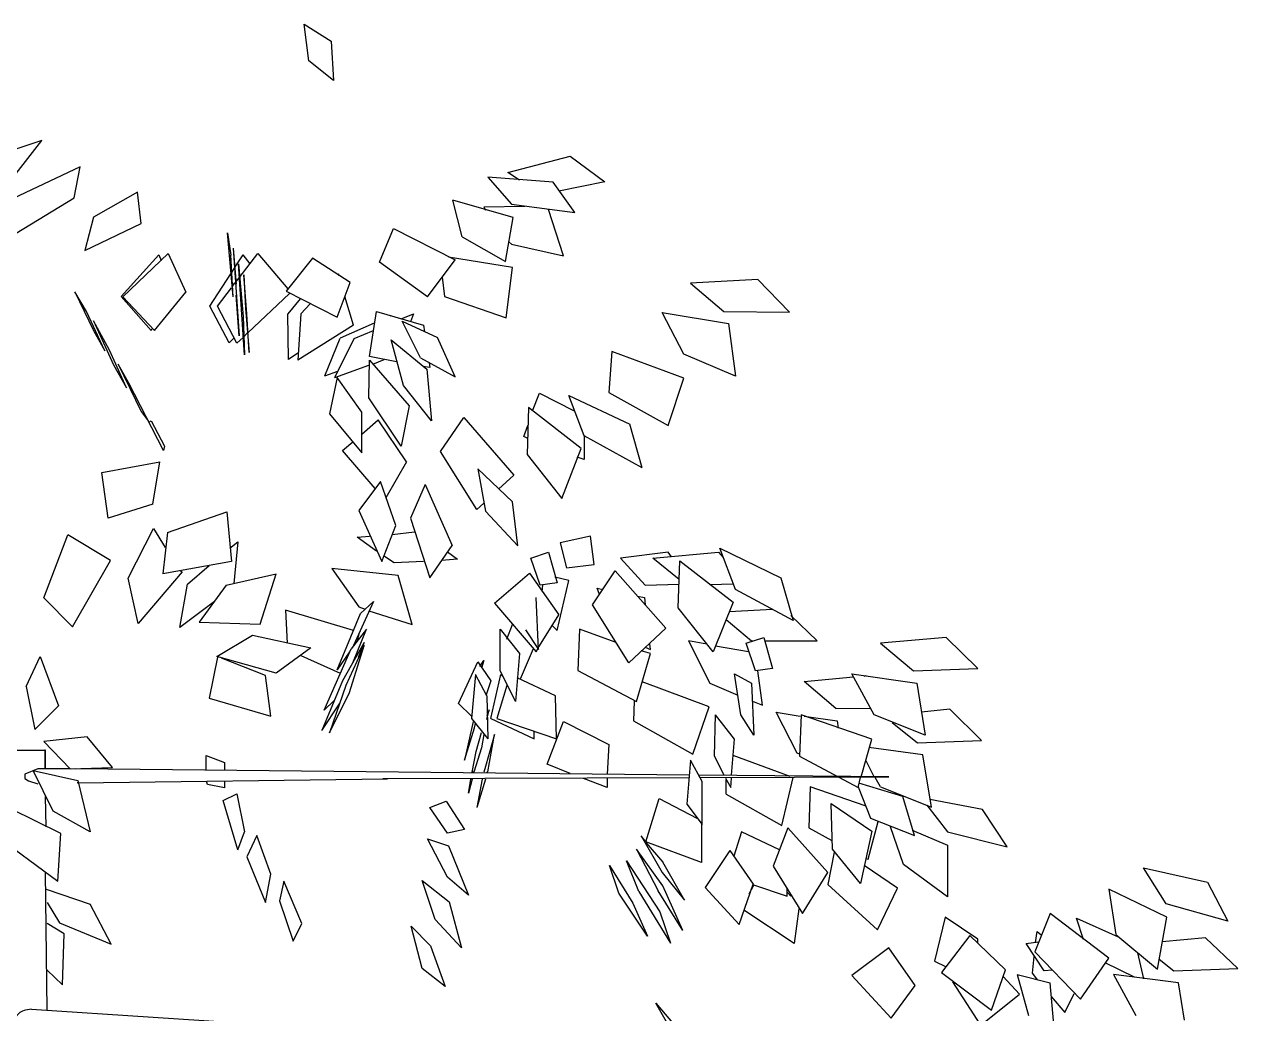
# Model space of a CAD drawing. Header units: inches. Extents: x -1482 to -895, y -39 to 122.
# Drawn here: x -1405.569 to -1404.345, y 71.71 to 72.708 of the extents above; entities that cross this region are included whole.
import ezdxf

# ---------------------------------------------------------------- set-up
doc = ezdxf.new("R2010")
doc.units = ezdxf.units.IN
doc.header["$MEASUREMENT"] = 0
doc.layers.add('A-Elevation 1', color=132, linetype='Continuous')

# ---------------------------------------------------------------- blocks, each defined once
blk = doc.blocks.new('ET3')
at = {"layer": 'A-Elevation 1', "color": 92}
for p, q in [((0.5047, 11.2555), (0.5588, 11.2219)), ((0.514, 11.1825), (0.5047, 11.2555)), ((0.5588, 11.2219), (0.5634, 11.1431)), ((0.5634, 11.1431), (0.514, 11.1825)), ((-0.0206, 11.0226), (-0.138, 10.9844)), ((-0.0762, 10.9508), (-0.0206, 11.0226)), ((0.9126, 10.9589), (1.0378, 10.9913)), ((1.0378, 10.9913), (1.1073, 10.9404)), ((0.0567, 10.9705), (-0.0778, 10.9067)), ((0.0443, 10.9079), (0.0567, 10.9705)), ((0.9358, 10.9438), (0.9126, 10.9589)), ((1.0038, 10.9392), (0.8725, 10.9496)), ((0.8725, 10.9496), (0.9204, 10.8952)), ((1.0471, 10.8789), (1.0038, 10.9392)), ((1.1073, 10.9404), (1.0146, 10.9218)), ((0.171, 10.9195), (0.0829, 10.8697)), ((0.1787, 10.8569), (0.171, 10.9195)), ((-0.0716, 10.8372), (0.0443, 10.9079)), ((0.8215, 10.8303), (0.8029, 10.9033)), ((0.9234, 10.8685), (0.8029, 10.9033)), ((0.9466, 10.8905), (0.8647, 10.8894)), ((0.8647, 10.8894), (0.8678, 10.8836)), ((0.9204, 10.8952), (1.0471, 10.8789)), ((0.0829, 10.8697), (0.0659, 10.8025)), ((0.908, 10.7804), (0.9234, 10.8685)), ((1.0239, 10.792), (0.9945, 10.8847)), ((0.0659, 10.8025), (0.1787, 10.8569)), ((0.3518, 10.8384), (0.3579, 10.7932)), ((0.3626, 10.7097), (0.3518, 10.8384)), ((0.6561, 10.7793), (0.684, 10.8465)), ((0.684, 10.8465), (0.8076, 10.7839)), ((0.8215, 10.8303), (0.908, 10.7804)), ((0.9142, 10.821), (0.9204, 10.8152)), ((0.9204, 10.8152), (1.0239, 10.792)), ((0.1385, 10.7109), (0.2143, 10.7943)), ((0.2328, 10.7967), (0.1416, 10.7097)), ((0.2143, 10.7943), (0.2189, 10.7828)), ((0.2328, 10.7967), (0.2683, 10.719)), ((0.3626, 10.7097), (0.3579, 10.7932)), ((0.3626, 10.8071), (0.3749, 10.6321)), ((0.3626, 10.8071), (0.3688, 10.7352)), ((0.3657, 10.7677), (0.3827, 10.7943)), ((0.3749, 10.748), (0.412, 10.7967)), ((0.3966, 10.7758), (0.3827, 10.7943)), ((0.412, 10.7967), (0.4723, 10.726)), ((0.9219, 10.7688), (0.7937, 10.7897)), ((0.3641, 10.7665), (0.3595, 10.7584)), ((0.3734, 10.7758), (0.3827, 10.6703)), ((0.3858, 10.5939), (0.3734, 10.7758)), ((0.5217, 10.7874), (0.4692, 10.7213)), ((0.5974, 10.7387), (0.5217, 10.7874)), ((0.7519, 10.7097), (0.6561, 10.7793)), ((0.7519, 10.7097), (0.8076, 10.7839)), ((0.9095, 10.668), (0.9219, 10.7688)), ((0.3162, 10.6912), (0.3579, 10.7561)), ((0.3672, 10.7387), (0.3749, 10.748)), ((0.3842, 10.7538), (0.3873, 10.6866)), ((0.3904, 10.6761), (0.3842, 10.7538)), ((0.5727, 10.7538), (0.5743, 10.7561)), ((0.5743, 10.7526), (0.5743, 10.7561)), ((0.7813, 10.7491), (0.7859, 10.7109)), ((1.4132, 10.7445), (1.2788, 10.7376)), ((1.4766, 10.6796), (1.4132, 10.7445)), ((0.0458, 10.7202), (0.0829, 10.6425)), ((0.069, 10.6808), (0.0458, 10.7202)), ((0.205, 10.6425), (0.2683, 10.719)), ((0.3317, 10.6912), (0.3595, 10.7283)), ((0.361, 10.7294), (0.3657, 10.7376)), ((0.3657, 10.7376), (0.3672, 10.7387)), ((0.4754, 10.7167), (0.3919, 10.6379)), ((0.4692, 10.7213), (0.5712, 10.6692)), ((0.5712, 10.6692), (0.5974, 10.7387)), ((1.2788, 10.7376), (1.3453, 10.6808)), ((0.1385, 10.7109), (0.1988, 10.6425)), ((0.1416, 10.7097), (0.205, 10.6425)), ((0.3549, 10.6182), (0.3162, 10.6912)), ((0.3703, 10.617), (0.3317, 10.6912)), ((0.3749, 10.6321), (0.3688, 10.7132)), ((0.497, 10.7063), (0.4723, 10.6761)), ((0.4985, 10.6761), (0.5171, 10.6958)), ((0.6036, 10.653), (0.5866, 10.7109)), ((0.7859, 10.7109), (0.9095, 10.668)), ((0.1061, 10.602), (0.069, 10.6808)), ((0.3827, 10.6703), (0.3858, 10.5939)), ((0.3873, 10.6866), (0.395, 10.5985)), ((0.395, 10.5985), (0.3904, 10.6761)), ((0.4738, 10.5846), (0.4723, 10.6761)), ((0.4985, 10.6761), (0.4924, 10.5834)), ((0.6361, 10.5904), (0.65, 10.6808)), ((0.65, 10.6808), (0.7442, 10.653)), ((0.6778, 10.6715), (0.6793, 10.6727)), ((0.6994, 10.6657), (0.7241, 10.6761)), ((0.7241, 10.6761), (0.7179, 10.6599)), ((1.2216, 10.6785), (1.3545, 10.6564)), ((1.2649, 10.595), (1.2216, 10.6785)), ((1.3453, 10.6808), (1.4766, 10.6796)), ((0.0829, 10.6622), (0.1231, 10.5742)), ((0.1154, 10.6031), (0.0829, 10.6622)), ((0.0829, 10.6425), (0.1061, 10.602)), ((0.1988, 10.6425), (0.2003, 10.646)), ((0.6036, 10.653), (0.4924, 10.5834)), ((0.6453, 10.6576), (0.5773, 10.6275)), ((0.6052, 10.6263), (0.6438, 10.6425)), ((0.738, 10.5881), (0.701, 10.6611)), ((0.701, 10.6611), (0.772, 10.6286)), ((0.7442, 10.653), (0.7458, 10.6402)), ((1.3545, 10.6564), (1.3684, 10.551)), ((0.3549, 10.6182), (0.3641, 10.6275)), ((0.3827, 10.6286), (0.3703, 10.617)), ((0.3842, 10.6298), (0.3827, 10.6286)), ((0.3904, 10.6367), (0.3842, 10.6298)), ((0.3919, 10.6379), (0.3904, 10.6367)), ((0.5464, 10.5521), (0.5773, 10.6275)), ((0.5665, 10.5487), (0.6052, 10.6263)), ((0.704, 10.5324), (0.6793, 10.624)), ((0.6793, 10.624), (0.7504, 10.5649)), ((0.8076, 10.5498), (0.772, 10.6286)), ((0.1494, 10.5278), (0.1154, 10.6031)), ((0.4924, 10.5973), (0.4738, 10.5846)), ((1.1212, 10.6008), (1.115, 10.5185)), ((1.2649, 10.5475), (1.1212, 10.6008)), ((1.3684, 10.551), (1.2649, 10.595)), ((0.1231, 10.5742), (0.1494, 10.5278)), ((0.1324, 10.5753), (0.1787, 10.4803)), ((0.154, 10.5371), (0.1324, 10.5753)), ((0.5665, 10.5487), (0.6345, 10.573)), ((0.6345, 10.5081), (0.6361, 10.5834)), ((0.6901, 10.58), (0.6361, 10.5904)), ((0.6361, 10.5834), (0.7149, 10.4919)), ((0.6422, 10.5753), (0.6654, 10.5846)), ((0.738, 10.5881), (0.8076, 10.5498)), ((0.7566, 10.5684), (0.7427, 10.5707)), ((0.755, 10.5776), (0.7566, 10.5684)), ((0.5464, 10.5521), (0.5727, 10.5614)), ((0.5712, 10.5487), (0.5557, 10.4757)), ((0.6206, 10.4791), (0.5712, 10.5487)), ((0.7504, 10.5649), (0.7597, 10.4618)), ((1.234, 10.4525), (1.2649, 10.5475)), ((0.2235, 10.4027), (0.154, 10.5371)), ((0.7597, 10.4618), (0.704, 10.5324)), ((0.6994, 10.4108), (0.6345, 10.5081)), ((0.9621, 10.4815), (0.976, 10.5174)), ((0.976, 10.5174), (1.0455, 10.4815)), ((1.0347, 10.5127), (1.1568, 10.4548)), ((1.0656, 10.4316), (1.0347, 10.5127)), ((1.115, 10.5185), (1.234, 10.4525)), ((0.1787, 10.4803), (0.1926, 10.4618)), ((0.5557, 10.4757), (0.6206, 10.398)), ((0.6206, 10.398), (0.6206, 10.4791)), ((0.7149, 10.4919), (0.6994, 10.4108)), ((0.9543, 10.4884), (0.9513, 10.3945)), ((1.0594, 10.4061), (0.9543, 10.4884)), ((0.1942, 10.4594), (0.1988, 10.4618)), ((0.1988, 10.4618), (0.2251, 10.4108)), ((0.6206, 10.4351), (0.6531, 10.4641)), ((0.7102, 10.3795), (0.6531, 10.4641)), ((0.7782, 10.4003), (0.8246, 10.4687)), ((0.8246, 10.4687), (0.925, 10.3528)), ((0.9451, 10.4305), (0.9528, 10.4525)), ((1.1815, 10.3679), (1.1568, 10.4548)), ((0.9513, 10.427), (0.9451, 10.4305)), ((1.1815, 10.3679), (1.0656, 10.4316)), ((1.0656, 10.4305), (1.0656, 10.3841)), ((0.2251, 10.4108), (0.2235, 10.4027)), ((0.582, 10.4027), (0.6021, 10.42)), ((0.6469, 10.3262), (0.582, 10.4027)), ((0.8508, 10.2845), (0.7782, 10.4003)), ((1.0208, 10.3065), (1.0594, 10.4061)), ((0.0999, 10.3586), (0.2158, 10.3795)), ((0.2019, 10.2949), (0.2158, 10.3795)), ((0.7102, 10.3795), (0.6685, 10.3076)), ((0.9513, 10.3945), (1.0208, 10.3065)), ((1.0656, 10.3841), (1.0517, 10.3888)), ((0.1123, 10.2671), (0.0999, 10.3586)), ((0.8524, 10.3656), (0.8678, 10.281)), ((0.9219, 10.2995), (0.8524, 10.3656)), ((0.925, 10.3528), (0.8941, 10.325)), ((0.6577, 10.3401), (0.6144, 10.2821)), ((0.6886, 10.252), (0.6577, 10.3401)), ((0.7473, 10.3343), (0.7179, 10.2671)), ((0.7473, 10.3343), (0.8014, 10.2126)), ((0.2019, 10.2949), (0.1123, 10.2671)), ((0.2312, 10.2381), (0.3502, 10.2798)), ((0.3502, 10.2798), (0.3595, 10.1802)), ((0.6144, 10.2821), (0.6608, 10.1802)), ((0.8647, 10.2972), (0.8508, 10.2845)), ((0.8678, 10.281), (0.9327, 10.2115)), ((0.9327, 10.2115), (0.9219, 10.2995)), ((0.7179, 10.2671), (0.7566, 10.1477)), ((-0.016, 10.1072), (0.0319, 10.2335)), ((0.1169, 10.1825), (0.0319, 10.2335)), ((0.1524, 10.1466), (0.2034, 10.2462)), ((0.2034, 10.2462), (0.2266, 10.208)), ((0.2312, 10.2381), (0.222, 10.1558)), ((0.6113, 10.2288), (0.6361, 10.2312)), ((0.65, 10.201), (0.6113, 10.2288)), ((0.6608, 10.1802), (0.6886, 10.252)), ((0.6809, 10.2346), (0.7257, 10.2393)), ((1.078, 10.2312), (1.0177, 10.2173)), ((1.0857, 10.1744), (1.078, 10.2312)), ((0.3564, 10.2068), (0.3719, 10.2196)), ((0.3719, 10.2196), (0.3641, 10.1361)), ((0.7566, 10.1477), (0.8014, 10.2126)), ((1.0177, 10.2173), (1.0301, 10.1674)), ((1.3375, 10.2068), (1.4596, 10.1477)), ((1.3684, 10.1245), (1.3375, 10.2068)), ((0.0412, 10.0492), (0.1169, 10.1825)), ((0.6855, 10.1779), (0.6639, 10.1918)), ((0.8122, 10.1848), (0.7798, 10.1825)), ((0.7921, 10.1999), (0.8122, 10.1848)), ((0.959, 10.1871), (0.9945, 10.1987)), ((0.9775, 10.1327), (0.959, 10.1871)), ((0.9945, 10.1987), (1.0115, 10.1373)), ((1.234, 10.1987), (1.1382, 10.1871)), ((1.1877, 10.1327), (1.1382, 10.1871)), ((1.2031, 10.1871), (1.3344, 10.1987)), ((1.2556, 10.1442), (1.2031, 10.1871)), ((1.2402, 10.1894), (1.234, 10.1987)), ((1.2541, 10.0875), (1.2572, 10.1813)), ((1.2572, 10.1813), (1.3638, 10.0991)), ((1.3344, 10.1987), (1.3437, 10.1883)), ((0.2606, 10.1593), (0.1725, 10.0562)), ((0.3595, 10.1802), (0.222, 10.1558)), ((0.2575, 10.1616), (0.2606, 10.1593)), ((0.2714, 10.135), (0.3147, 10.1721)), ((0.5604, 10.1663), (0.6144, 10.0898)), ((0.6932, 10.1524), (0.5604, 10.1663)), ((0.7442, 10.1802), (0.6855, 10.1779)), ((0.8864, 10.0967), (0.9559, 10.157)), ((0.9559, 10.157), (1.0146, 10.0736)), ((1.0301, 10.1674), (1.0857, 10.1744)), ((1.0826, 10.0933), (1.1274, 10.1616)), ((1.1274, 10.1616), (1.2294, 10.0469)), ((0.1725, 10.0562), (0.1524, 10.1466)), ((0.256, 10.0481), (0.2714, 10.135)), ((0.3487, 10.1327), (0.2946, 10.0585)), ((0.3487, 10.1327), (0.4491, 10.1558)), ((0.4167, 10.055), (0.4491, 10.1558)), ((0.721, 10.0539), (0.6932, 10.1524)), ((1.0115, 10.1373), (0.9775, 10.1327)), ((0.9822, 10.1327), (0.9806, 10.1199)), ((1.0347, 10.1419), (1.0069, 10.1489)), ((1.0115, 10.0423), (1.0347, 10.1419)), ((1.1877, 10.1327), (1.2556, 10.135)), ((1.3638, 10.135), (1.3174, 10.1338)), ((1.4596, 10.1477), (1.4843, 10.062)), ((0.9744, 10.004), (0.9698, 10.1083)), ((1.0919, 10.1269), (1.1027, 10.1245)), ((1.0965, 10.1141), (1.0919, 10.1269)), ((1.1722, 10.1106), (1.1861, 10.1083)), ((1.1861, 10.1083), (1.1877, 10.0933)), ((1.4843, 10.062), (1.3684, 10.1245)), ((-0.016, 10.1072), (0.0412, 10.0492)), ((0.3255, 10.1002), (0.256, 10.0481)), ((0.6438, 10.1002), (0.6036, 10.0121)), ((0.6144, 10.0898), (0.6268, 10.0851)), ((0.6175, 10.0759), (0.6438, 10.1002)), ((0.8864, 10.0967), (0.9698, 9.9994)), ((1.1552, 9.9774), (1.0826, 10.0933)), ((1.3236, 9.9994), (1.2541, 10.0875)), ((1.3638, 10.0991), (1.3236, 9.9994)), ((1.4426, 10.084), (1.3561, 10.0794)), ((0.4676, 10.0828), (0.4707, 10.0168)), ((0.6036, 10.0423), (0.4676, 10.0828)), ((0.5712, 9.9635), (0.6175, 10.0759)), ((0.6345, 10.0817), (0.721, 10.0539)), ((0.9729, 10.0063), (1.0146, 10.0736)), ((1.3499, 10.0643), (1.4009, 10.0214)), ((1.5322, 10.0214), (1.4797, 10.0724)), ((0.2946, 10.0585), (0.4167, 10.055)), ((0.6299, 10.0446), (0.599, 10.0052)), ((0.6021, 9.9774), (0.6299, 10.0446)), ((0.6144, 10.0353), (0.6113, 10.0214)), ((0.8972, 10.0446), (0.9358, 9.9959)), ((0.8972, 9.9623), (0.8972, 10.0446)), ((0.9111, 10.0249), (0.9219, 10.0539)), ((0.9482, 10.0434), (0.9744, 10.004)), ((1.0007, 10.0527), (1.0115, 10.0423)), ((1.0563, 10.0446), (1.0532, 9.9623)), ((1.1274, 10.0191), (1.0563, 10.0446)), ((1.2294, 10.0469), (1.1552, 9.9774)), ((0.3301, 9.9901), (0.4012, 10.033)), ((0.4012, 10.033), (0.5186, 10.0075)), ((0.6252, 10.0179), (0.582, 9.9415)), ((0.6252, 10.0121), (0.5882, 9.9322)), ((0.5959, 9.9183), (0.6252, 10.0121)), ((0.6252, 10.0179), (0.6129, 9.9878)), ((1.1985, 10.004), (1.1969, 10.0156)), ((1.2742, 10.0214), (1.3174, 9.9368)), ((1.3113, 10.0145), (1.2742, 10.0214)), ((1.3947, 9.9994), (1.3283, 10.011)), ((1.3901, 10.0168), (1.4256, 10.0284)), ((1.4086, 9.9612), (1.3901, 10.0168)), ((1.4009, 10.0214), (1.404, 10.0214)), ((1.4256, 10.0284), (1.4426, 9.9658)), ((1.4271, 10.0214), (1.5322, 10.0214)), ((1.7902, 10.0284), (1.6589, 10.0168)), ((1.6589, 10.0168), (1.7253, 9.9612)), ((1.8536, 9.9658), (1.7902, 10.0284)), ((-0.0515, 9.9299), (-0.0237, 9.9901)), ((-0.0237, 9.9901), (0.0134, 9.8916)), ((0.3317, 9.989), (0.3147, 9.9067)), ((0.4491, 9.9565), (0.3301, 9.9901)), ((0.4275, 9.9519), (0.3394, 9.9866)), ((0.5186, 10.0075), (0.4491, 9.9565)), ((0.4985, 9.9924), (0.5773, 9.9565)), ((0.5449, 9.8824), (0.599, 10.0052)), ((0.5959, 9.9994), (0.5712, 9.9635)), ((0.9358, 9.9959), (0.9281, 9.8997)), ((0.9636, 10.0052), (0.9374, 9.9449)), ((0.9698, 9.9994), (0.9729, 10.0052)), ((0.9729, 10.0052), (0.9729, 10.0063)), ((1.1707, 9.8997), (1.1985, 9.9959)), ((1.1985, 9.9959), (1.1799, 10.0017)), ((1.1877, 10.0087), (1.1985, 10.004)), ((0.6036, 9.9797), (0.6036, 9.9809)), ((0.8137, 9.8963), (0.8524, 9.9797)), ((0.8524, 9.9797), (0.8786, 9.9415)), ((0.857, 9.9704), (0.8647, 9.982)), ((0.8647, 9.982), (0.8601, 9.9669)), ((0.9281, 9.8997), (0.8972, 9.9623)), ((1.0532, 9.9623), (1.1707, 9.8997)), ((1.4426, 9.9658), (1.4086, 9.9612)), ((1.7253, 9.9612), (1.8536, 9.9658)), ((0.4383, 9.8708), (0.4275, 9.9519)), ((0.582, 9.9415), (0.5403, 9.8418)), ((0.8477, 9.9542), (0.84, 9.8661)), ((0.8709, 9.9113), (0.8477, 9.9542)), ((0.8786, 9.9415), (0.8694, 9.9136)), ((0.8786, 9.8661), (0.8987, 9.9542)), ((0.9018, 9.9507), (0.8987, 9.9542)), ((1.0084, 9.9113), (0.9312, 9.9472)), ((1.3159, 9.8893), (1.1815, 9.9391)), ((1.3792, 9.8731), (1.3669, 9.9554)), ((1.3669, 9.9554), (1.4009, 9.9368)), ((1.4225, 9.8928), (1.4132, 9.9612)), ((1.5059, 9.9403), (1.6048, 9.9496)), ((1.5693, 9.8858), (1.5059, 9.9403)), ((1.6017, 9.9554), (1.7315, 9.9368)), ((1.6465, 9.8731), (1.6017, 9.9554)), ((1.6265, 9.9507), (1.6295, 9.9519)), ((1.6295, 9.9519), (1.6295, 9.9507)), ((-0.0515, 9.9299), (-0.0345, 9.8441)), ((0.5882, 9.9322), (0.5557, 9.8372)), ((0.5557, 9.8372), (0.5959, 9.9183)), ((0.9111, 9.9322), (0.891, 9.8661)), ((1.3174, 9.9368), (1.3731, 9.9125)), ((1.4009, 9.9368), (1.4055, 9.8325)), ((1.7315, 9.9368), (1.7485, 9.8325)), ((0.0134, 9.8916), (-0.0345, 9.8441)), ((0.3147, 9.9067), (0.4383, 9.8708)), ((0.5403, 9.8418), (0.5758, 9.8951)), ((0.5449, 9.8824), (0.565, 9.9021)), ((0.84, 9.8708), (0.8137, 9.8963)), ((0.8709, 9.9113), (0.8725, 9.8256)), ((1.01, 9.8256), (1.0084, 9.9113)), ((1.166, 9.9009), (1.1645, 9.8615)), ((1.2834, 9.7943), (1.3159, 9.8893)), ((1.4024, 9.9009), (1.4225, 9.8928)), ((0.84, 9.8661), (0.8725, 9.8256)), ((0.8709, 9.8638), (0.8755, 9.8835)), ((0.8755, 9.8835), (0.8709, 9.8708)), ((0.8786, 9.8661), (0.9652, 9.8256)), ((0.891, 9.8661), (1.01, 9.8256)), ((1.3267, 9.7908), (1.3283, 9.8731)), ((1.3669, 9.8244), (1.3283, 9.8731)), ((1.4055, 9.8325), (1.3792, 9.8731)), ((1.4503, 9.8789), (1.4982, 9.8708)), ((1.492, 9.7966), (1.4503, 9.8789)), ((1.4998, 9.8731), (1.4967, 9.7908)), ((1.6419, 9.8244), (1.4998, 9.8731)), ((1.5059, 9.8708), (1.5724, 9.8615)), ((1.5693, 9.8858), (1.6373, 9.887)), ((1.7485, 9.8325), (1.6465, 9.8731)), ((1.798, 9.8847), (1.7408, 9.8789)), ((1.8613, 9.8221), (1.798, 9.8847)), ((0.8431, 9.8603), (0.8261, 9.7827)), ((0.8261, 9.7827), (0.8462, 9.8476)), ((0.8462, 9.8476), (0.8477, 9.8557)), ((0.9914, 9.7746), (1.0239, 9.8603)), ((1.0239, 9.8603), (1.115, 9.814)), ((1.1645, 9.8615), (1.2834, 9.7943)), ((1.5724, 9.8615), (1.5739, 9.8464)), ((1.6821, 9.858), (1.7331, 9.8175)), ((1.7331, 9.8175), (1.8613, 9.8221)), ((1.7439, 9.7931), (1.6357, 9.8082)), ((1.7609, 9.6888), (1.7439, 9.7931)), ((0.8616, 9.7445), (0.8508, 9.6877)), ((0.8678, 9.7445), (0.8508, 9.6877)), ((1.4611, 9.6518), (1.4843, 9.7479)), ((1.302, 9.6541), (1.302, 9.7398)), ((1.5183, 9.7294), (1.5152, 9.6471)), ((1.628, 9.6912), (1.5183, 9.7294)), ((1.6141, 9.7294), (1.6388, 9.6668)), ((1.7037, 9.7097), (1.6156, 9.7363)), ((1.6589, 9.7294), (1.7609, 9.6888)), ((0.3719, 9.6031), (0.3425, 9.7016)), ((0.3703, 9.7155), (0.3858, 9.639)), ((0.7566, 9.6877), (0.789, 9.7004)), ((0.789, 9.7004), (0.8261, 9.6436)), ((1.1892, 9.6193), (1.2155, 9.7062)), ((1.2155, 9.7062), (1.2912, 9.6668)), ((1.2711, 9.6946), (1.302, 9.6541)), ((1.3499, 9.7143), (1.4611, 9.6518)), ((1.56, 9.6958), (1.6419, 9.6402)), ((1.5631, 9.6042), (1.56, 9.6958)), ((1.7269, 9.6321), (1.7037, 9.7097)), ((1.8629, 9.6842), (1.7578, 9.7039)), ((0.7921, 9.6367), (0.7566, 9.6877)), ((1.7516, 9.6923), (1.7933, 9.639)), ((1.9123, 9.6089), (1.8629, 9.6842)), ((1.3004, 9.6552), (1.3004, 9.5776)), ((1.4735, 9.6471), (1.4441, 9.5706)), ((1.5538, 9.5579), (1.4735, 9.6471)), ((1.5152, 9.6471), (1.5616, 9.6216)), ((1.6342, 9.5845), (1.6543, 9.6599)), ((1.6388, 9.6668), (1.7269, 9.6321)), ((1.7053, 9.5741), (1.679, 9.6494)), ((0.3719, 9.6031), (0.3858, 9.639)), ((0.4105, 9.6321), (0.3904, 9.5892)), ((0.4383, 9.5544), (0.4105, 9.6321)), ((0.7519, 9.6251), (0.7937, 9.6112)), ((0.7921, 9.5486), (0.7519, 9.6251)), ((0.8261, 9.6436), (0.7921, 9.6367)), ((1.1799, 9.6309), (1.2216, 9.5579)), ((1.1892, 9.6193), (1.1799, 9.6309)), ((1.3808, 9.639), (1.3653, 9.5903)), ((1.4565, 9.6031), (1.3808, 9.639)), ((1.6419, 9.6402), (1.6187, 9.5359)), ((1.7223, 9.6425), (1.7933, 9.6124)), ((1.7933, 9.639), (1.9123, 9.6089)), ((0.7937, 9.6112), (0.8338, 9.5127)), ((1.1707, 9.6042), (1.2139, 9.5208)), ((1.2232, 9.5312), (1.1707, 9.6042)), ((1.3004, 9.5776), (1.1892, 9.6193)), ((1.1892, 9.6181), (1.2232, 9.5787)), ((1.3576, 9.6019), (1.3082, 9.5278)), ((1.3576, 9.6019), (1.404, 9.5347)), ((1.5662, 9.5984), (1.5538, 9.5336)), ((1.6187, 9.5359), (1.5631, 9.6042)), ((1.7933, 9.6124), (1.7933, 9.5092)), ((0.3904, 9.5892), (0.4275, 9.4976)), ((1.1506, 9.5811), (1.217, 9.4791)), ((1.1753, 9.5196), (1.1506, 9.5811)), ((1.2665, 9.5023), (1.2232, 9.5787)), ((1.6295, 9.5857), (1.6342, 9.5845)), ((1.7933, 9.5092), (1.7053, 9.5741)), ((0.4275, 9.4976), (0.4383, 9.5544)), ((0.8338, 9.5127), (0.7921, 9.5486)), ((1.1351, 9.5162), (1.1166, 9.5718)), ((1.1166, 9.5718), (1.1629, 9.4965)), ((1.2216, 9.5579), (1.2665, 9.5023)), ((1.4441, 9.5706), (1.5029, 9.4756)), ((1.5029, 9.4756), (1.5538, 9.5579)), ((1.6929, 9.5266), (1.6265, 9.5718)), ((2.1858, 9.5672), (2.314, 9.5382)), ((2.2306, 9.4953), (2.1858, 9.5672)), ((0.4646, 9.5405), (0.4553, 9.5011)), ((0.5001, 9.4559), (0.4646, 9.5405)), ((0.7674, 9.464), (0.7411, 9.5417)), ((0.7411, 9.5417), (0.7952, 9.4988)), ((1.2634, 9.442), (1.2232, 9.5312)), ((1.3082, 9.5278), (1.3762, 9.4536)), ((1.3762, 9.4536), (1.404, 9.5347)), ((1.3962, 9.515), (1.4055, 9.5324)), ((1.404, 9.5347), (1.4024, 9.5336)), ((1.4024, 9.5336), (1.4719, 9.5104)), ((1.4719, 9.5104), (1.4719, 9.5254)), ((1.5538, 9.5336), (1.6527, 9.4432)), ((1.6527, 9.4432), (1.6929, 9.5266)), ((2.1162, 9.5243), (2.1302, 9.4339)), ((2.2321, 9.4687), (2.1162, 9.5243)), ((2.314, 9.5382), (2.3542, 9.4605)), ((0.4553, 9.5011), (0.4831, 9.42)), ((1.1923, 9.4304), (1.1351, 9.5162)), ((1.1753, 9.5196), (1.2386, 9.4165)), ((1.2634, 9.442), (1.2139, 9.5208)), ((1.4719, 9.5185), (1.4797, 9.5104)), ((0.1185, 9.4142), (0.0767, 9.4942)), ((0.7952, 9.4988), (0.8199, 9.4072)), ((1.1629, 9.4965), (1.1923, 9.4304)), ((1.217, 9.4791), (1.2386, 9.4165)), ((1.4859, 9.4154), (1.3854, 9.4826)), ((1.4951, 9.4849), (1.4859, 9.4154)), ((2.3542, 9.4605), (2.2306, 9.4953)), ((0.0149, 9.4571), (0.1185, 9.4142)), ((0.4831, 9.42), (0.5001, 9.4559)), ((0.8199, 9.4072), (0.7674, 9.464)), ((1.7887, 9.4687), (1.7671, 9.3806)), ((1.8536, 9.4246), (1.7887, 9.4687)), ((1.9988, 9.4756), (1.9679, 9.3991)), ((2.1162, 9.3864), (1.9988, 9.4756)), ((2.0514, 9.4663), (2.1348, 9.4293)), ((2.0653, 9.4235), (2.0514, 9.4663)), ((2.2136, 9.3644), (2.2321, 9.4687)), ((0.7411, 9.3655), (0.7195, 9.4501)), ((0.7195, 9.4501), (0.7581, 9.4107)), ((1.8381, 9.4316), (1.781, 9.3574)), ((1.9092, 9.3632), (1.8381, 9.4316)), ((1.9695, 9.4177), (1.9726, 9.4397)), ((1.9726, 9.4397), (1.9803, 9.4327)), ((2.1302, 9.4339), (2.2136, 9.3644)), ((0.7581, 9.4107), (0.7875, 9.3296)), ((1.6759, 9.4072), (1.6017, 9.3516)), ((1.7284, 9.3319), (1.6759, 9.4072)), ((1.8536, 9.4165), (1.8536, 9.4246)), ((1.9509, 9.4154), (1.9756, 9.4188)), ((1.9865, 9.3609), (1.9509, 9.4154)), ((2.3094, 9.4269), (2.2229, 9.4188)), ((2.3743, 9.3655), (2.3094, 9.4269)), ((1.7671, 9.3806), (1.7902, 9.369)), ((1.9633, 9.3563), (1.9664, 9.3899)), ((1.9679, 9.3991), (2.0591, 9.3041)), ((2.0591, 9.3041), (2.1162, 9.3864)), ((2.1734, 9.3968), (2.1858, 9.3447)), ((2.2167, 9.3841), (2.246, 9.3609)), ((0.7875, 9.3296), (0.7411, 9.3655)), ((1.781, 9.3574), (1.8814, 9.2821)), ((1.8814, 9.2821), (1.9092, 9.3632)), ((1.9741, 9.3423), (1.9633, 9.3563)), ((2.0035, 9.362), (1.9865, 9.3609)), ((2.1672, 9.3481), (2.1085, 9.3771)), ((2.246, 9.3609), (2.3743, 9.3655)), ((1.6017, 9.3516), (1.6805, 9.2659)), ((1.6805, 9.2659), (1.7284, 9.3319)), ((1.8598, 9.252), (1.8041, 9.3389)), ((1.9046, 9.3493), (1.937, 9.3145)), ((1.9324, 9.3539), (1.9988, 9.3366)), ((1.9324, 9.3539), (1.9556, 9.2717)), ((2.0081, 9.2311), (1.9988, 9.3366)), ((2.1255, 9.3539), (2.1703, 9.2717)), ((2.2553, 9.3366), (2.1255, 9.3539)), ((2.2677, 9.2624), (2.2553, 9.3366)), ((1.8598, 9.252), (1.937, 9.3145)), ((2.0004, 9.3099), (2.0282, 9.2775)), ((2.0282, 9.2775), (2.0467, 9.3157)), ((1.251, 9.223), (1.2093, 9.296)), ((1.2093, 9.296), (1.2541, 9.2438))]:
    blk.add_line(p, q, dxfattribs=at)
at = {"layer": 'A-Elevation 1', "color": 41}
for p, q in [((0.9652, 9.8256), (0.9652, 9.8406)), ((0.0706, 9.829), (-0.016, 9.8198)), ((-0.016, 9.8198), (0.0366, 9.7653)), ((0.1215, 9.7676), (0.0706, 9.829)), ((0.8493, 9.8001), (0.8601, 9.8383)), ((0.8647, 9.8337), (0.8601, 9.807)), ((0.8864, 9.8337), (0.8678, 9.7699)), ((0.8725, 9.7595), (0.8864, 9.8337)), ((1.3607, 9.7526), (1.3669, 9.8244)), ((1.6203, 9.7491), (1.6419, 9.8244)), ((-0.0886, 9.8024), (-0.0129, 9.8024)), ((-0.0237, 9.8024), (-0.0206, 9.8024)), ((-0.0144, 9.8024), (-0.0144, 9.7653)), ((-0.0129, 9.8024), (-0.0144, 9.8024)), ((-0.0129, 9.7653), (-0.0129, 9.8024)), ((0.3085, 9.763), (0.3085, 9.792)), ((0.3085, 9.792), (0.3456, 9.7781)), ((0.8416, 9.7584), (0.8493, 9.8001)), ((0.8601, 9.807), (0.8446, 9.7584)), ((1.115, 9.814), (1.1119, 9.7549)), ((1.4781, 9.7502), (1.3638, 9.792)), ((1.4967, 9.7943), (1.492, 9.7966)), ((0.0366, 9.7653), (0.1215, 9.7676)), ((0.3456, 9.7781), (0.3456, 9.763)), ((0.8678, 9.7699), (0.8647, 9.7584)), ((1.0378, 9.756), (0.9914, 9.7746)), ((1.2788, 9.7827), (1.2711, 9.6946)), ((1.302, 9.7398), (1.2788, 9.7827)), ((1.3267, 9.7908), (1.3453, 9.7526)), ((1.4967, 9.7908), (1.6141, 9.7282)), ((1.6465, 9.7491), (1.6295, 9.7827)), ((-0.0376, 9.7618), (0.052, 9.7421)), ((0.0026, 9.6807), (-0.0376, 9.7618)), ((0.035, 9.7653), (-0.0283, 9.7653)), ((1.2757, 9.7526), (0.0474, 9.7653)), ((0.6716, 9.7445), (0.052, 9.7363)), ((0.6623, 9.7456), (1.2758, 9.7479)), ((0.8338, 9.7166), (0.8385, 9.7445)), ((0.8416, 9.7445), (0.8338, 9.7166)), ((0.8446, 9.7584), (0.8416, 9.7584)), ((0.8709, 9.7584), (0.8725, 9.7595)), ((1.1119, 9.7282), (1.064, 9.7456)), ((1.1119, 9.7456), (1.1119, 9.7282)), ((1.6759, 9.7491), (1.2951, 9.7526)), ((1.2976, 9.7479), (1.6759, 9.7491)), ((1.3483, 9.7468), (1.3592, 9.7282)), ((1.3499, 9.7143), (1.3499, 9.7433)), ((1.3592, 9.7282), (1.3607, 9.7468)), ((1.6141, 9.7282), (1.6187, 9.7479)), ((1.6187, 9.7479), (1.6203, 9.7491)), ((1.6481, 9.7479), (1.6465, 9.7491)), ((1.6589, 9.7294), (1.6481, 9.7479)), ((0.052, 9.7421), (0.0767, 9.639)), ((0.052, 9.7363), (0.052, 9.7387)), ((0.3116, 9.734), (0.31, 9.7387)), ((0.3456, 9.7271), (0.3116, 9.734)), ((0.3456, 9.7398), (0.3456, 9.7271)), ((-0.0113, 9.6494), (-0.0129, 9.7097)), ((0.3425, 9.7016), (0.3703, 9.7155)), ((0.018, 9.6355), (-0.0824, 9.6854)), ((0.0767, 9.639), (0.0026, 9.6807)), ((0.0118, 9.5405), (0.018, 9.6355)), ((-0.0747, 9.6042), (0.0118, 9.5405)), ((-0.0098, 9.2821), (-0.0129, 9.5579)), ((-0.0113, 9.5243), (0.0767, 9.4942)), ((-0.0098, 9.4976), (0.0149, 9.4571)), ((0.0242, 9.4351), (-0.0098, 9.4559)), ((0.0211, 9.3331), (0.0242, 9.4351)), ((-0.0098, 9.362), (0.0211, 9.3331)), ((-0.0407, 9.2844), (0.446, 9.252))]:
    blk.add_line(p, q, dxfattribs=at)
blk.add_lwpolyline([(-0.0283, 9.7653), (-0.0546, 9.7549), (-0.0546, 9.7456), (-0.0469, 9.741), (-0.0283, 9.7352)], dxfattribs=at)
blk.add_lwpolyline([(-0.0407, 9.2844), (-0.053, 9.2821, 0.449736), (-0.075, 9.2455, 0.733493), (-0.075, 9.2455), (-0.0623, 9.2346), (-0.0469, 9.223)], format="xyb", dxfattribs=at)

msp = doc.modelspace()

# ---------------------------------------------------------------- block references
at = {"layer": 'A-Elevation 1', "xscale": 0.5040000000008149, "yscale": 0.5040000000008149, "zscale": 0.5040000000008149}
msp.add_blockref('ET3', (-1405.5412, 67.0355), dxfattribs=at)

doc.saveas('drawing.dxf')
